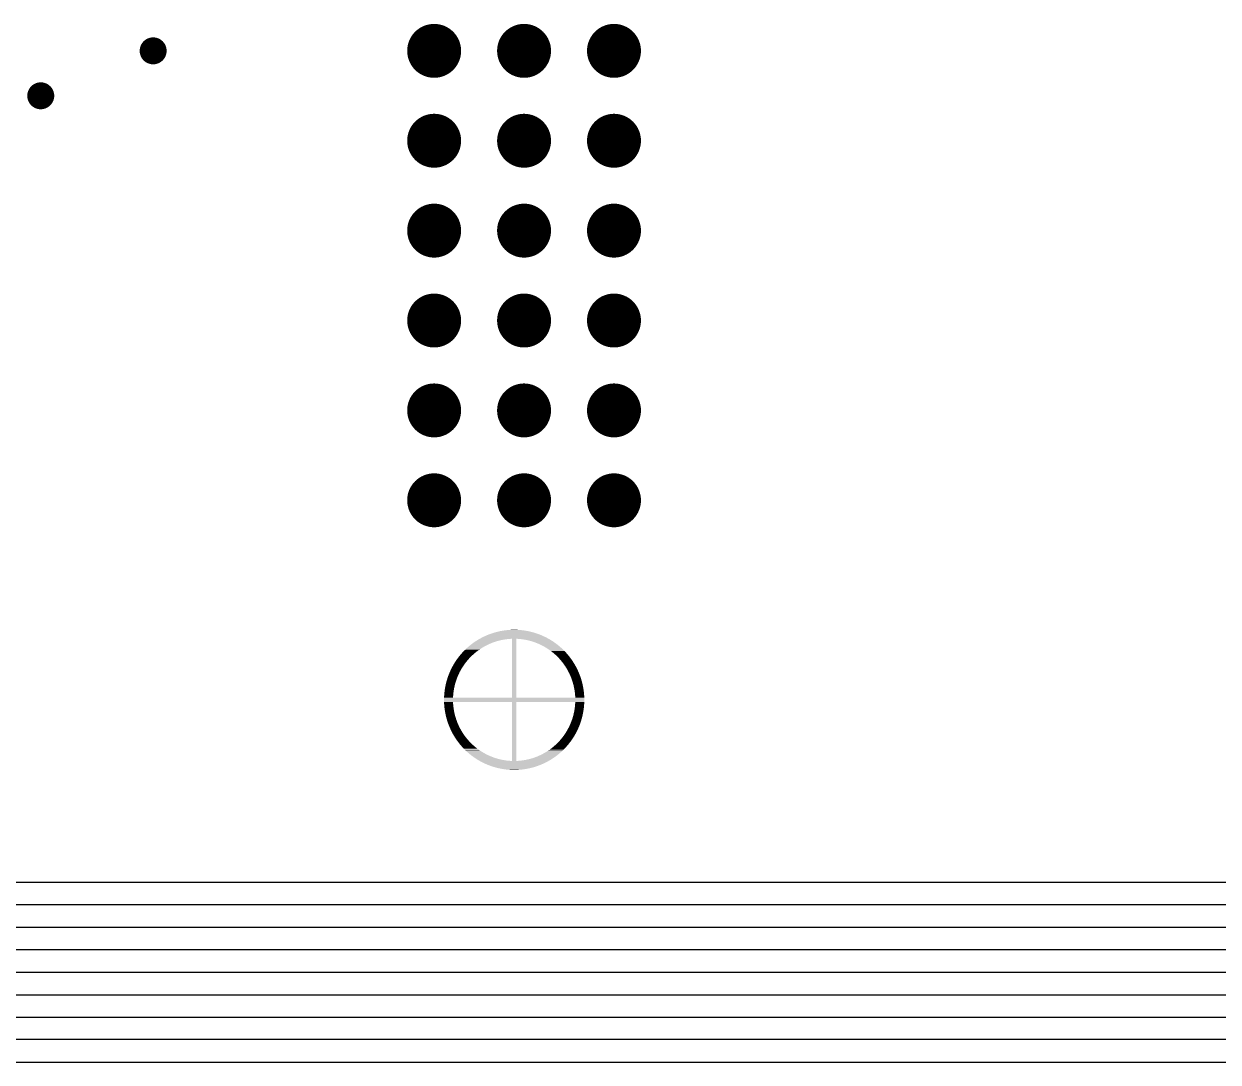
# Model space of a CAD drawing. Extents: x 295 to 953, y 10 to 290.
# Drawn here: x 720.91 to 754.65, y 105.26 to 134.6 of the extents above; entities that cross this region are included whole.
import ezdxf

# ---------------------------------------------------------------- set-up
doc = ezdxf.new("R2010")
doc.units = 0
doc.header["$LTSCALE"] = 5
doc.header["$MEASUREMENT"] = 0
doc.layers.get('0').update_dxf_attribs({"linetype": 'CONTINUOUS', "lineweight": 25})
doc.layers.add('DV-ABPB-A4_TOP', color=14, linetype='CONTINUOUS')

msp = doc.modelspace()

# ---------------------------------------------------------------- linework, layer by layer
at = {"color": 7}
for points, const_width in [([(732.119, 133.833, 1), (732.881, 133.833, 1)], 0.762), ([(734.659, 133.833, 1), (735.421, 133.833, 1)], 0.762), ([(737.199, 133.833, 1), (737.961, 133.833, 1)], 0.762), ([(724.372, 133.833, 1), (724.753, 133.833, 1)], 0.381), ([(721.197, 132.563, 1), (721.578, 132.563, 1)], 0.381), ([(732.119, 131.293, 1), (732.881, 131.293, 1)], 0.762), ([(734.659, 131.293, 1), (735.421, 131.293, 1)], 0.762), ([(737.199, 131.293, 1), (737.961, 131.293, 1)], 0.762), ([(732.119, 128.753, 1), (732.881, 128.753, 1)], 0.762), ([(734.659, 128.753, 1), (735.421, 128.753, 1)], 0.762), ([(737.199, 128.753, 1), (737.961, 128.753, 1)], 0.762), ([(732.119, 126.213, 1), (732.881, 126.213, 1)], 0.762), ([(734.659, 126.213, 1), (735.421, 126.213, 1)], 0.762), ([(737.199, 126.213, 1), (737.961, 126.213, 1)], 0.762), ([(732.119, 123.673, 1), (732.881, 123.673, 1)], 0.762), ([(734.659, 123.673, 1), (735.421, 123.673, 1)], 0.762), ([(737.199, 123.673, 1), (737.961, 123.673, 1)], 0.762), ([(732.119, 121.133, 1), (732.881, 121.133, 1)], 0.762), ([(734.659, 121.133, 1), (735.421, 121.133, 1)], 0.762), ([(737.199, 121.133, 1), (737.961, 121.133, 1)], 0.762)]:
    msp.add_lwpolyline(points, format="xyb", close=True, dxfattribs=dict(at, const_width=const_width))
for points in [[(734.2, 117.395), (734.256, 117.41), (735.32, 117.395), (735.265, 117.41)], [(734.256, 117.41), (734.261, 117.412), (735.265, 117.41), (735.259, 117.412)], [(734.261, 117.412), (734.317, 117.425), (735.259, 117.412), (735.204, 117.425)], [(734.317, 117.425), (734.323, 117.427), (735.204, 117.425), (735.197, 117.427)], [(734.323, 117.427), (734.379, 117.439), (735.197, 117.427), (735.142, 117.439)], [(734.379, 117.439), (734.385, 117.44), (735.142, 117.439), (735.135, 117.44)], [(734.385, 117.44), (734.442, 117.45), (735.135, 117.44), (735.079, 117.45)], [(734.442, 117.45), (734.447, 117.451), (735.079, 117.45), (735.073, 117.451)], [(734.447, 117.451), (734.505, 117.459), (735.073, 117.451), (735.016, 117.459)], [(734.505, 117.459), (734.51, 117.46), (735.016, 117.459), (735.01, 117.46)], [(734.51, 117.46), (734.568, 117.466), (735.01, 117.46), (734.953, 117.466)], [(734.568, 117.466), (734.573, 117.467), (734.953, 117.466), (734.946, 117.467)], [(734.573, 117.467), (734.632, 117.471), (734.946, 117.467), (734.89, 117.471)], [(734.632, 117.471), (734.636, 117.472), (734.89, 117.471), (734.882, 117.472)], [(734.636, 117.472), (734.696, 117.475), (734.882, 117.472), (734.827, 117.475)], [(734.696, 117.475), (734.7, 117.475), (734.827, 117.475), (734.816, 117.475)], [(734.7, 117.475), (734.763, 117.476), (734.816, 117.475), (734.763, 117.476)], [(733.535, 117.051), (733.567, 117.076), (734.012, 117.051), (734.065, 117.076)], [(733.567, 117.076), (733.579, 117.085), (734.065, 117.076), (734.087, 117.085)], [(733.579, 117.085), (733.598, 117.099), (734.087, 117.085), (734.12, 117.099)], [(733.598, 117.099), (733.627, 117.12), (734.12, 117.099), (734.175, 117.12)], [(733.627, 117.12), (733.63, 117.122), (734.175, 117.12), (734.182, 117.122)], [(733.63, 117.122), (733.655, 117.139), (734.182, 117.122), (734.231, 117.139)], [(733.655, 117.139), (733.681, 117.156), (734.231, 117.139), (734.288, 117.156)], [(733.681, 117.156), (733.683, 117.157), (734.288, 117.156), (734.293, 117.157)], [(733.683, 117.157), (733.705, 117.171), (734.293, 117.157), (734.345, 117.171)], [(733.705, 117.171), (733.726, 117.184), (734.345, 117.171), (734.403, 117.184)], [(733.726, 117.184), (733.737, 117.191), (734.403, 117.184), (734.436, 117.191)], [(733.737, 117.191), (733.745, 117.196), (734.436, 117.191), (734.461, 117.196)], [(733.745, 117.196), (733.761, 117.205), (734.461, 117.196), (734.52, 117.205)], [(733.761, 117.205), (733.773, 117.212), (734.52, 117.205), (734.579, 117.212)], [(733.773, 117.212), (733.782, 117.217), (734.579, 117.212), (734.638, 117.217)], [(733.782, 117.217), (733.788, 117.221), (734.638, 117.217), (734.697, 117.221)], [(733.788, 117.221), (733.792, 117.223), (735.733, 117.221), (735.729, 117.223)], [(733.792, 117.223), (733.842, 117.25), (735.729, 117.223), (735.679, 117.25)], [(733.842, 117.25), (733.847, 117.253), (735.679, 117.25), (735.673, 117.253)], [(733.847, 117.253), (733.899, 117.279), (735.673, 117.253), (735.622, 117.279)], [(733.899, 117.279), (733.904, 117.281), (735.622, 117.279), (735.616, 117.281)], [(733.904, 117.281), (733.957, 117.305), (735.616, 117.281), (735.564, 117.305)], [(733.957, 117.305), (733.962, 117.308), (735.564, 117.305), (735.559, 117.308)], [(733.962, 117.308), (734.015, 117.33), (735.559, 117.308), (735.506, 117.33)], [(734.015, 117.33), (734.02, 117.332), (735.506, 117.33), (735.5, 117.332)], [(734.02, 117.332), (734.074, 117.353), (735.5, 117.332), (735.447, 117.353)], [(734.074, 117.353), (734.08, 117.355), (735.447, 117.353), (735.441, 117.355)], [(734.08, 117.355), (734.134, 117.374), (735.441, 117.355), (735.387, 117.374)], [(734.134, 117.374), (734.139, 117.376), (735.387, 117.374), (735.381, 117.376)], [(734.139, 117.376), (734.195, 117.393), (735.381, 117.376), (735.326, 117.393)], [(734.195, 117.393), (734.2, 117.395), (735.326, 117.393), (735.32, 117.395)], [(734.697, 115.558), (734.697, 117.221), (734.824, 115.558), (734.824, 117.221)], [(734.84, 117.22), (734.824, 117.221), (735.734, 117.22), (735.733, 117.221)], [(734.862, 117.219), (734.84, 117.22), (735.736, 117.219), (735.734, 117.22)], [(734.921, 117.214), (734.862, 117.219), (735.744, 117.214), (735.736, 117.219)], [(734.98, 117.208), (734.921, 117.214), (735.755, 117.208), (735.744, 117.214)], [(735.039, 117.199), (734.98, 117.208), (735.77, 117.199), (735.755, 117.208)], [(735.097, 117.189), (735.039, 117.199), (735.788, 117.189), (735.77, 117.199)], [(735.101, 117.188), (735.097, 117.189), (735.789, 117.188), (735.788, 117.189)], [(735.155, 117.176), (735.101, 117.188), (735.808, 117.176), (735.789, 117.188)], [(735.213, 117.161), (735.155, 117.176), (735.831, 117.161), (735.808, 117.176)], [(735.239, 117.154), (735.213, 117.161), (735.843, 117.154), (735.831, 117.161)], [(735.269, 117.145), (735.239, 117.154), (735.856, 117.145), (735.843, 117.154)], [(735.326, 117.127), (735.269, 117.145), (735.883, 117.127), (735.856, 117.145)], [(735.348, 117.118), (735.326, 117.127), (735.895, 117.118), (735.883, 117.127)], [(735.381, 117.106), (735.348, 117.118), (735.912, 117.106), (735.895, 117.118)], [(735.436, 117.084), (735.381, 117.106), (735.943, 117.084), (735.912, 117.106)], [(735.442, 117.081), (735.436, 117.084), (735.947, 117.081), (735.943, 117.084)], [(735.49, 117.06), (735.442, 117.081), (735.974, 117.06), (735.947, 117.081)], [(735.526, 117.042), (735.49, 117.06), (735.997, 117.042), (735.974, 117.06)], [(733.195, 116.708), (733.214, 116.733), (733.532, 116.708), (733.557, 116.733)], [(733.214, 116.733), (733.228, 116.75), (733.557, 116.733), (733.574, 116.75)], [(733.228, 116.75), (733.255, 116.782), (733.574, 116.75), (733.61, 116.782)], [(733.255, 116.782), (733.261, 116.79), (733.61, 116.782), (733.618, 116.79)], [(733.261, 116.79), (733.295, 116.828), (733.618, 116.79), (733.663, 116.828)], [(733.295, 116.828), (733.297, 116.83), (733.663, 116.828), (733.665, 116.83)], [(733.297, 116.83), (733.33, 116.865), (733.665, 116.83), (733.709, 116.865)], [(733.33, 116.865), (733.34, 116.876), (733.709, 116.865), (733.724, 116.876)], [(733.34, 116.876), (733.365, 116.9), (733.724, 116.876), (733.757, 116.9)], [(733.365, 116.9), (733.385, 116.921), (733.757, 116.9), (733.787, 116.921)], [(733.385, 116.921), (733.399, 116.934), (733.787, 116.921), (733.806, 116.934)], [(733.399, 116.934), (733.432, 116.964), (733.806, 116.934), (733.853, 116.964)], [(733.432, 116.964), (733.434, 116.966), (733.853, 116.964), (733.856, 116.966)], [(733.434, 116.966), (733.468, 116.996), (733.856, 116.966), (733.907, 116.996)], [(733.468, 116.996), (733.479, 117.006), (733.907, 116.996), (733.925, 117.006)], [(733.479, 117.006), (733.502, 117.024), (733.925, 117.006), (733.959, 117.024)], [(733.502, 117.024), (733.528, 117.046), (733.959, 117.024), (734.002, 117.046)], [(733.528, 117.046), (733.535, 117.051), (734.002, 117.046), (734.012, 117.051)], [(735.544, 117.034), (735.526, 117.042), (736.007, 117.034), (735.997, 117.042)], [(735.596, 117.006), (735.544, 117.034), (736.041, 117.006), (736.007, 117.034)], [(735.603, 117.002), (735.596, 117.006), (736.046, 117.002), (736.041, 117.006)], [(735.647, 116.977), (735.603, 117.002), (736.075, 116.977), (736.046, 117.002)], [(735.674, 116.96), (735.647, 116.977), (736.093, 116.96), (736.075, 116.977)], [(735.698, 116.945), (735.674, 116.96), (736.109, 116.945), (736.093, 116.96)], [(735.74, 116.917), (735.698, 116.945), (736.14, 116.917), (736.109, 116.945)], [(735.747, 116.912), (735.74, 116.917), (736.144, 116.912), (736.14, 116.917)], [(735.795, 116.878), (735.747, 116.912), (736.179, 116.878), (736.144, 116.912)], [(735.802, 116.872), (735.795, 116.878), (736.185, 116.872), (736.179, 116.878)], [(735.842, 116.841), (735.802, 116.872), (736.213, 116.841), (736.185, 116.872)], [(735.861, 116.825), (735.842, 116.841), (736.228, 116.825), (736.213, 116.841)], [(735.887, 116.803), (735.861, 116.825), (736.247, 116.803), (736.228, 116.825)], [(735.916, 116.778), (735.887, 116.803), (736.27, 116.778), (736.247, 116.803)], [(735.931, 116.764), (735.916, 116.778), (736.281, 116.764), (736.27, 116.778)], [(735.968, 116.729), (735.931, 116.764), (736.31, 116.729), (736.281, 116.764)], [(735.974, 116.723), (735.968, 116.729), (736.314, 116.723), (736.31, 116.729)], [(736.016, 116.681), (735.974, 116.723), (736.347, 116.681), (736.314, 116.723)], [(732.989, 116.382), (733.006, 116.415), (733.278, 116.382), (733.299, 116.415)], [(733.006, 116.415), (733.015, 116.432), (733.299, 116.415), (733.31, 116.432)], [(733.015, 116.432), (733.037, 116.471), (733.31, 116.432), (733.336, 116.471)], [(733.037, 116.471), (733.042, 116.481), (733.336, 116.471), (733.343, 116.481)], [(733.042, 116.481), (733.069, 116.526), (733.343, 116.481), (733.375, 116.526)], [(733.069, 116.526), (733.071, 116.529), (733.375, 116.526), (733.377, 116.529)], [(733.071, 116.529), (733.1, 116.576), (733.377, 116.529), (733.414, 116.576)], [(733.1, 116.576), (733.103, 116.579), (733.414, 116.576), (733.416, 116.579)], [(733.103, 116.579), (733.131, 116.621), (733.416, 116.579), (733.451, 116.621)], [(733.131, 116.621), (733.138, 116.632), (733.451, 116.621), (733.461, 116.632)], [(733.138, 116.632), (733.163, 116.666), (733.461, 116.632), (733.491, 116.666)], [(733.163, 116.666), (733.175, 116.683), (733.491, 116.666), (733.508, 116.683)], [(733.175, 116.683), (733.195, 116.708), (733.508, 116.683), (733.532, 116.708)], [(736.018, 116.678), (736.016, 116.681), (736.349, 116.678), (736.347, 116.681)], [(736.056, 116.637), (736.018, 116.678), (736.379, 116.637), (736.349, 116.678)], [(736.064, 116.627), (736.056, 116.637), (736.386, 116.627), (736.379, 116.637)], [(736.094, 116.592), (736.064, 116.627), (736.41, 116.592), (736.386, 116.627)], [(736.108, 116.574), (736.094, 116.592), (736.421, 116.574), (736.41, 116.592)], [(736.131, 116.546), (736.108, 116.574), (736.439, 116.546), (736.421, 116.574)], [(736.149, 116.521), (736.131, 116.546), (736.455, 116.521), (736.439, 116.546)], [(736.166, 116.498), (736.149, 116.521), (736.468, 116.498), (736.455, 116.521)], [(736.188, 116.466), (736.166, 116.498), (736.487, 116.466), (736.468, 116.498)], [(736.2, 116.449), (736.188, 116.466), (736.496, 116.449), (736.487, 116.466)], [(736.225, 116.41), (736.2, 116.449), (736.517, 116.41), (736.496, 116.449)], [(736.232, 116.399), (736.225, 116.41), (736.523, 116.399), (736.517, 116.41)], [(736.259, 116.353), (736.232, 116.399), (736.546, 116.353), (736.523, 116.399)], [(732.846, 116.004), (732.862, 116.06), (733.11, 116.004), (733.128, 116.06)], [(732.862, 116.06), (732.863, 116.063), (733.128, 116.06), (733.13, 116.063)], [(732.863, 116.063), (732.879, 116.116), (733.13, 116.063), (733.149, 116.116)], [(732.879, 116.116), (732.882, 116.124), (733.149, 116.116), (733.152, 116.124)], [(732.882, 116.124), (732.898, 116.17), (733.152, 116.124), (733.171, 116.17)], [(732.898, 116.17), (732.903, 116.184), (733.171, 116.17), (733.177, 116.184)], [(732.903, 116.184), (732.919, 116.225), (733.177, 116.184), (733.195, 116.225)], [(732.919, 116.225), (732.926, 116.243), (733.195, 116.225), (733.204, 116.243)], [(732.926, 116.243), (732.941, 116.278), (733.204, 116.243), (733.221, 116.278)], [(732.941, 116.278), (732.951, 116.301), (733.221, 116.278), (733.233, 116.301)], [(732.951, 116.301), (732.964, 116.33), (733.233, 116.301), (733.249, 116.33)], [(732.964, 116.33), (732.978, 116.359), (733.249, 116.33), (733.265, 116.359)], [(732.978, 116.359), (732.989, 116.382), (733.265, 116.359), (733.278, 116.382)], [(736.262, 116.348), (736.259, 116.353), (736.548, 116.348), (736.546, 116.353)], [(736.29, 116.296), (736.262, 116.348), (736.572, 116.296), (736.548, 116.348)], [(736.317, 116.243), (736.29, 116.296), (736.594, 116.243), (736.572, 116.296)], [(736.32, 116.237), (736.317, 116.243), (736.597, 116.237), (736.594, 116.243)], [(736.342, 116.189), (736.32, 116.237), (736.615, 116.189), (736.597, 116.237)], [(736.346, 116.178), (736.342, 116.189), (736.62, 116.178), (736.615, 116.189)], [(736.364, 116.135), (736.346, 116.178), (736.635, 116.135), (736.62, 116.178)], [(736.371, 116.118), (736.364, 116.135), (736.641, 116.118), (736.635, 116.135)], [(736.385, 116.079), (736.371, 116.118), (736.653, 116.079), (736.641, 116.118)], [(736.393, 116.058), (736.385, 116.079), (736.66, 116.058), (736.653, 116.079)], [(736.405, 116.023), (736.393, 116.058), (736.669, 116.023), (736.66, 116.058)], [(732.789, 115.691), (732.792, 115.714), (733.045, 115.691), (733.047, 115.714)], [(732.792, 115.714), (732.796, 115.754), (733.047, 115.714), (733.053, 115.754)], [(732.796, 115.754), (732.799, 115.773), (733.053, 115.754), (733.056, 115.773)], [(732.799, 115.773), (732.805, 115.816), (733.056, 115.773), (733.064, 115.816)], [(732.805, 115.816), (732.808, 115.831), (733.064, 115.816), (733.066, 115.831)], [(732.808, 115.831), (732.817, 115.879), (733.066, 115.831), (733.077, 115.879)], [(732.817, 115.879), (732.819, 115.889), (733.077, 115.879), (733.079, 115.889)], [(732.819, 115.889), (732.83, 115.941), (733.079, 115.889), (733.092, 115.941)], [(732.83, 115.941), (732.831, 115.947), (733.092, 115.941), (733.093, 115.947)], [(732.831, 115.947), (732.845, 116.002), (733.093, 115.947), (733.109, 116.002)], [(732.845, 116.002), (732.846, 116.004), (733.109, 116.002), (733.11, 116.004)], [(736.413, 115.997), (736.405, 116.023), (736.677, 115.997), (736.669, 116.023)], [(736.422, 115.967), (736.413, 115.997), (736.684, 115.967), (736.677, 115.997)], [(736.43, 115.935), (736.422, 115.967), (736.692, 115.935), (736.684, 115.967)], [(736.437, 115.909), (736.43, 115.935), (736.697, 115.909), (736.692, 115.935)], [(736.445, 115.873), (736.437, 115.909), (736.705, 115.873), (736.697, 115.909)], [(736.45, 115.852), (736.445, 115.873), (736.709, 115.852), (736.705, 115.873)], [(736.458, 115.81), (736.45, 115.852), (736.716, 115.81), (736.709, 115.852)], [(736.461, 115.793), (736.458, 115.81), (736.719, 115.793), (736.716, 115.81)], [(736.469, 115.748), (736.461, 115.793), (736.725, 115.748), (736.719, 115.793)], [(736.471, 115.735), (736.469, 115.748), (736.727, 115.735), (736.725, 115.748)], [(736.477, 115.685), (736.471, 115.735), (736.732, 115.685), (736.727, 115.735)], [(732.779, 115.495), (732.78, 115.558), (736.741, 115.495), (736.74, 115.558)], [(732.78, 115.431), (732.779, 115.495), (736.74, 115.431), (736.741, 115.495)], [(732.78, 115.564), (732.782, 115.597), (733.035, 115.564), (733.036, 115.597)], [(732.78, 115.558), (732.78, 115.564), (733.034, 115.558), (733.035, 115.564)], [(732.783, 115.372), (732.78, 115.431), (733.037, 115.372), (733.034, 115.431)], [(732.782, 115.597), (732.784, 115.627), (733.036, 115.597), (733.038, 115.627)], [(732.783, 115.368), (732.783, 115.372), (733.038, 115.368), (733.037, 115.372)], [(732.784, 115.627), (732.786, 115.656), (733.038, 115.627), (733.041, 115.656)], [(732.786, 115.656), (732.789, 115.691), (733.041, 115.656), (733.045, 115.691)], [(734.697, 113.768), (734.697, 115.431), (734.824, 113.768), (734.824, 115.431)], [(736.478, 115.676), (736.477, 115.685), (736.733, 115.676), (736.732, 115.685)], [(736.483, 115.621), (736.478, 115.676), (736.737, 115.621), (736.733, 115.676)], [(736.482, 115.362), (736.484, 115.392), (736.737, 115.362), (736.739, 115.392)], [(736.483, 115.617), (736.483, 115.621), (736.738, 115.617), (736.737, 115.621)], [(736.486, 115.558), (736.483, 115.617), (736.74, 115.558), (736.738, 115.617)], [(736.484, 115.392), (736.486, 115.425), (736.739, 115.392), (736.74, 115.425)], [(736.486, 115.425), (736.486, 115.431), (736.74, 115.425), (736.74, 115.431)], [(732.788, 115.313), (732.783, 115.368), (733.043, 115.313), (733.038, 115.368)], [(732.788, 115.304), (732.788, 115.313), (733.044, 115.304), (733.043, 115.313)], [(732.794, 115.254), (732.788, 115.304), (733.05, 115.254), (733.044, 115.304)], [(732.795, 115.241), (732.794, 115.254), (733.052, 115.241), (733.05, 115.254)], [(732.802, 115.196), (732.795, 115.241), (733.059, 115.196), (733.052, 115.241)], [(732.804, 115.179), (732.802, 115.196), (733.062, 115.179), (733.059, 115.196)], [(732.812, 115.137), (732.804, 115.179), (733.07, 115.137), (733.062, 115.179)], [(732.816, 115.116), (732.812, 115.137), (733.075, 115.116), (733.07, 115.137)], [(732.823, 115.08), (732.816, 115.116), (733.084, 115.08), (733.075, 115.116)], [(732.829, 115.054), (732.823, 115.08), (733.09, 115.054), (733.084, 115.08)], [(732.836, 115.022), (732.829, 115.054), (733.099, 115.022), (733.09, 115.054)], [(736.411, 114.987), (736.427, 115.042), (736.675, 114.987), (736.689, 115.042)], [(736.427, 115.042), (736.429, 115.048), (736.689, 115.042), (736.691, 115.048)], [(736.429, 115.048), (736.442, 115.1), (736.691, 115.048), (736.702, 115.1)], [(736.442, 115.1), (736.444, 115.11), (736.702, 115.1), (736.704, 115.11)], [(736.444, 115.11), (736.454, 115.158), (736.704, 115.11), (736.712, 115.158)], [(736.454, 115.158), (736.457, 115.173), (736.712, 115.158), (736.715, 115.173)], [(736.457, 115.173), (736.465, 115.216), (736.715, 115.173), (736.722, 115.216)], [(736.465, 115.216), (736.468, 115.235), (736.722, 115.216), (736.724, 115.235)], [(736.468, 115.235), (736.473, 115.275), (736.724, 115.235), (736.729, 115.275)], [(736.473, 115.275), (736.476, 115.298), (736.729, 115.275), (736.732, 115.298)], [(736.476, 115.298), (736.48, 115.333), (736.732, 115.298), (736.735, 115.333)], [(736.48, 115.333), (736.482, 115.362), (736.735, 115.333), (736.737, 115.362)], [(732.844, 114.992), (732.836, 115.022), (733.108, 114.992), (733.099, 115.022)], [(732.851, 114.966), (732.844, 114.992), (733.116, 114.966), (733.108, 114.992)], [(732.861, 114.931), (732.851, 114.966), (733.128, 114.931), (733.116, 114.966)], [(732.868, 114.91), (732.861, 114.931), (733.135, 114.91), (733.128, 114.931)], [(732.88, 114.871), (732.868, 114.91), (733.15, 114.871), (733.135, 114.91)], [(732.886, 114.854), (732.88, 114.871), (733.156, 114.854), (733.15, 114.871)], [(732.901, 114.811), (732.886, 114.854), (733.174, 114.811), (733.156, 114.854)], [(732.905, 114.8), (732.901, 114.811), (733.179, 114.8), (733.174, 114.811)], [(732.924, 114.752), (732.905, 114.8), (733.201, 114.752), (733.179, 114.8)], [(732.926, 114.746), (732.924, 114.752), (733.204, 114.746), (733.201, 114.752)], [(732.948, 114.693), (732.926, 114.746), (733.23, 114.693), (733.204, 114.746)], [(736.287, 114.688), (736.3, 114.711), (736.57, 114.688), (736.58, 114.711)], [(736.3, 114.711), (736.317, 114.746), (736.58, 114.711), (736.595, 114.746)], [(736.317, 114.746), (736.326, 114.764), (736.595, 114.746), (736.602, 114.764)], [(736.326, 114.764), (736.344, 114.805), (736.602, 114.764), (736.618, 114.805)], [(736.344, 114.805), (736.35, 114.819), (736.618, 114.805), (736.622, 114.819)], [(736.35, 114.819), (736.369, 114.865), (736.622, 114.819), (736.639, 114.865)], [(736.369, 114.865), (736.372, 114.873), (736.639, 114.865), (736.642, 114.873)], [(736.372, 114.873), (736.391, 114.926), (736.642, 114.873), (736.658, 114.926)], [(736.391, 114.926), (736.392, 114.929), (736.658, 114.926), (736.659, 114.929)], [(736.392, 114.929), (736.411, 114.985), (736.659, 114.929), (736.675, 114.985)], [(736.411, 114.985), (736.411, 114.987), (736.675, 114.985), (736.675, 114.987)], [(732.973, 114.641), (732.949, 114.693), (733.259, 114.641), (733.23, 114.693)], [(732.975, 114.636), (732.973, 114.641), (733.262, 114.636), (733.259, 114.641)], [(732.998, 114.59), (732.975, 114.636), (733.289, 114.59), (733.262, 114.636)], [(733.003, 114.579), (732.998, 114.59), (733.296, 114.579), (733.289, 114.59)], [(733.024, 114.54), (733.003, 114.579), (733.321, 114.54), (733.296, 114.579)], [(733.034, 114.523), (733.024, 114.54), (733.332, 114.523), (733.321, 114.54)], [(733.052, 114.491), (733.034, 114.523), (733.354, 114.491), (733.332, 114.523)], [(733.066, 114.468), (733.052, 114.491), (733.371, 114.468), (733.354, 114.491)], [(733.081, 114.443), (733.066, 114.468), (733.39, 114.443), (733.371, 114.468)], [(733.099, 114.415), (733.081, 114.443), (733.413, 114.415), (733.39, 114.443)], [(733.111, 114.397), (733.099, 114.415), (733.427, 114.397), (733.413, 114.415)], [(733.135, 114.362), (733.111, 114.397), (733.456, 114.362), (733.427, 114.397)], [(733.142, 114.352), (733.135, 114.362), (733.465, 114.352), (733.456, 114.362)], [(736.06, 114.357), (736.069, 114.368), (736.382, 114.357), (736.39, 114.368)], [(736.069, 114.368), (736.104, 114.41), (736.39, 114.368), (736.418, 114.41)], [(736.104, 114.41), (736.107, 114.413), (736.418, 114.41), (736.42, 114.413)], [(736.107, 114.413), (736.143, 114.46), (736.42, 114.413), (736.45, 114.46)], [(736.143, 114.46), (736.146, 114.463), (736.45, 114.46), (736.452, 114.463)], [(736.146, 114.463), (736.178, 114.508), (736.452, 114.463), (736.478, 114.508)], [(736.178, 114.508), (736.185, 114.518), (736.478, 114.508), (736.484, 114.518)], [(736.185, 114.518), (736.211, 114.557), (736.484, 114.518), (736.506, 114.557)], [(736.211, 114.557), (736.221, 114.574), (736.506, 114.557), (736.514, 114.574)], [(736.221, 114.574), (736.242, 114.607), (736.514, 114.574), (736.532, 114.607)], [(736.242, 114.607), (736.255, 114.63), (736.532, 114.607), (736.543, 114.63)], [(736.255, 114.63), (736.272, 114.659), (736.543, 114.63), (736.556, 114.659)], [(736.272, 114.659), (736.287, 114.688), (736.556, 114.659), (736.57, 114.688)], [(733.172, 114.311), (733.142, 114.352), (733.503, 114.311), (733.465, 114.352)], [(733.174, 114.308), (733.172, 114.311), (733.505, 114.308), (733.503, 114.311)], [(733.206, 114.266), (733.174, 114.308), (733.546, 114.266), (733.505, 114.308)], [(733.211, 114.26), (733.206, 114.266), (733.552, 114.26), (733.546, 114.266)], [(733.24, 114.225), (733.211, 114.26), (733.589, 114.225), (733.552, 114.26)], [(733.251, 114.211), (733.24, 114.225), (733.605, 114.211), (733.589, 114.225)], [(733.273, 114.186), (733.251, 114.211), (733.633, 114.186), (733.605, 114.211)], [(733.293, 114.164), (733.273, 114.186), (733.66, 114.164), (733.633, 114.186)], [(733.308, 114.148), (733.293, 114.164), (733.679, 114.148), (733.66, 114.164)], [(733.336, 114.117), (733.308, 114.148), (733.718, 114.117), (733.679, 114.148)], [(733.342, 114.111), (733.336, 114.117), (733.726, 114.111), (733.718, 114.117)], [(733.377, 114.077), (733.342, 114.111), (733.774, 114.077), (733.726, 114.111)], [(733.381, 114.072), (733.377, 114.077), (733.78, 114.072), (733.774, 114.077)], [(733.411, 114.044), (733.381, 114.072), (733.823, 114.044), (733.78, 114.072)], [(733.427, 114.029), (733.411, 114.044), (733.847, 114.029), (733.823, 114.044)], [(733.446, 114.012), (733.427, 114.029), (733.873, 114.012), (733.847, 114.029)], [(735.614, 113.993), (735.665, 114.023), (736.053, 113.993), (736.087, 114.023)], [(735.665, 114.023), (735.668, 114.025), (736.087, 114.023), (736.089, 114.025)], [(735.668, 114.025), (735.715, 114.055), (736.089, 114.025), (736.121, 114.055)], [(735.715, 114.055), (735.734, 114.068), (736.121, 114.055), (736.135, 114.068)], [(735.734, 114.068), (735.764, 114.089), (736.135, 114.068), (736.156, 114.089)], [(735.764, 114.089), (735.797, 114.113), (736.156, 114.089), (736.18, 114.113)], [(735.797, 114.113), (735.811, 114.124), (736.18, 114.113), (736.191, 114.124)], [(735.811, 114.124), (735.856, 114.159), (736.191, 114.124), (736.224, 114.159)], [(735.856, 114.159), (735.858, 114.161), (736.224, 114.159), (736.225, 114.161)], [(735.858, 114.161), (735.903, 114.199), (736.225, 114.161), (736.259, 114.199)], [(735.903, 114.199), (735.911, 114.207), (736.259, 114.199), (736.266, 114.207)], [(735.911, 114.207), (735.947, 114.239), (736.266, 114.207), (736.293, 114.239)], [(735.947, 114.239), (735.963, 114.256), (736.293, 114.239), (736.306, 114.256)], [(735.963, 114.256), (735.989, 114.281), (736.306, 114.256), (736.326, 114.281)], [(735.989, 114.281), (736.013, 114.306), (736.326, 114.281), (736.345, 114.306)], [(736.013, 114.306), (736.03, 114.323), (736.345, 114.306), (736.358, 114.323)], [(736.03, 114.323), (736.06, 114.357), (736.358, 114.323), (736.382, 114.357)], [(733.475, 113.987), (733.446, 114.012), (733.918, 113.987), (733.873, 114.012)], [(733.48, 113.983), (733.475, 113.987), (733.925, 113.983), (733.918, 113.987)], [(733.513, 113.955), (733.48, 113.983), (733.977, 113.955), (733.925, 113.983)], [(733.524, 113.947), (733.513, 113.955), (733.994, 113.947), (733.977, 113.955)], [(733.546, 113.929), (733.524, 113.947), (734.03, 113.929), (733.994, 113.947)], [(733.574, 113.908), (733.546, 113.929), (734.078, 113.908), (734.03, 113.929)], [(733.578, 113.905), (733.574, 113.908), (734.084, 113.905), (734.078, 113.908)], [(733.608, 113.883), (733.578, 113.905), (734.139, 113.883), (734.084, 113.905)], [(733.625, 113.871), (733.608, 113.883), (734.173, 113.871), (734.139, 113.883)], [(733.637, 113.862), (733.625, 113.871), (734.195, 113.862), (734.173, 113.871)], [(733.665, 113.844), (733.637, 113.862), (734.251, 113.844), (734.195, 113.862)], [(733.678, 113.835), (733.665, 113.844), (734.282, 113.835), (734.251, 113.844)], [(733.69, 113.828), (733.678, 113.835), (734.308, 113.828), (734.282, 113.835)], [(733.713, 113.813), (733.69, 113.828), (734.365, 113.813), (734.308, 113.828)], [(733.732, 113.801), (733.713, 113.813), (734.42, 113.801), (734.365, 113.813)], [(733.733, 113.8), (733.732, 113.801), (734.423, 113.8), (734.42, 113.801)], [(733.751, 113.79), (733.733, 113.8), (734.482, 113.79), (734.423, 113.8)], [(733.766, 113.781), (733.751, 113.79), (734.54, 113.781), (734.482, 113.79)], [(733.777, 113.775), (733.766, 113.781), (734.599, 113.775), (734.54, 113.781)], [(733.784, 113.77), (733.777, 113.775), (734.658, 113.77), (734.599, 113.775)], [(733.786, 113.769), (733.784, 113.77), (734.681, 113.769), (734.658, 113.77)], [(733.788, 113.768), (733.786, 113.769), (734.697, 113.768), (734.681, 113.769)], [(733.792, 113.766), (733.788, 113.768), (735.729, 113.766), (735.733, 113.768)], [(733.842, 113.739), (733.792, 113.766), (735.678, 113.739), (735.729, 113.766)], [(733.848, 113.736), (733.842, 113.739), (735.673, 113.736), (735.678, 113.739)], [(733.899, 113.71), (733.848, 113.736), (735.622, 113.71), (735.673, 113.736)], [(733.904, 113.708), (733.899, 113.71), (735.616, 113.708), (735.622, 113.71)], [(733.956, 113.684), (733.904, 113.708), (735.564, 113.684), (735.616, 113.708)], [(734.824, 113.768), (734.883, 113.772), (735.733, 113.768), (735.738, 113.772)], [(734.883, 113.772), (734.942, 113.777), (735.738, 113.772), (735.747, 113.777)], [(734.942, 113.777), (735.001, 113.784), (735.747, 113.777), (735.76, 113.784)], [(735.001, 113.784), (735.059, 113.793), (735.76, 113.784), (735.776, 113.793)], [(735.059, 113.793), (735.084, 113.798), (735.776, 113.793), (735.784, 113.798)], [(735.084, 113.798), (735.117, 113.805), (735.784, 113.798), (735.794, 113.805)], [(735.117, 113.805), (735.175, 113.818), (735.794, 113.805), (735.815, 113.818)], [(735.175, 113.818), (735.228, 113.832), (735.815, 113.818), (735.838, 113.832)], [(735.228, 113.832), (735.232, 113.833), (735.838, 113.832), (735.84, 113.833)], [(735.232, 113.833), (735.289, 113.85), (735.84, 113.833), (735.865, 113.85)], [(735.289, 113.85), (735.339, 113.867), (735.865, 113.85), (735.89, 113.867)], [(735.339, 113.867), (735.345, 113.869), (735.89, 113.867), (735.893, 113.869)], [(735.345, 113.869), (735.401, 113.89), (735.893, 113.869), (735.923, 113.89)], [(735.401, 113.89), (735.434, 113.904), (735.923, 113.89), (735.942, 113.904)], [(735.434, 113.904), (735.455, 113.913), (735.942, 113.904), (735.954, 113.913)], [(735.455, 113.913), (735.509, 113.938), (735.954, 113.913), (735.986, 113.938)], [(735.509, 113.938), (735.519, 113.943), (735.986, 113.938), (735.992, 113.943)], [(735.519, 113.943), (735.562, 113.965), (735.992, 113.943), (736.019, 113.965)], [(735.562, 113.965), (735.596, 113.983), (736.019, 113.965), (736.041, 113.983)], [(735.596, 113.983), (735.614, 113.993), (736.041, 113.983), (736.053, 113.993)], [(733.962, 113.681), (733.956, 113.684), (735.559, 113.681), (735.564, 113.684)], [(734.015, 113.659), (733.962, 113.681), (735.506, 113.659), (735.559, 113.681)], [(734.021, 113.657), (734.015, 113.659), (735.5, 113.657), (735.506, 113.659)], [(734.074, 113.636), (734.021, 113.657), (735.446, 113.636), (735.5, 113.657)], [(734.08, 113.634), (734.074, 113.636), (735.441, 113.634), (735.446, 113.636)], [(734.134, 113.615), (734.08, 113.634), (735.387, 113.615), (735.441, 113.634)], [(734.14, 113.613), (734.134, 113.615), (735.381, 113.613), (735.387, 113.615)], [(734.194, 113.596), (734.14, 113.613), (735.326, 113.596), (735.381, 113.613)], [(734.2, 113.594), (734.194, 113.596), (735.321, 113.594), (735.326, 113.596)], [(734.255, 113.579), (734.2, 113.594), (735.265, 113.579), (735.321, 113.594)], [(734.262, 113.577), (734.255, 113.579), (735.259, 113.577), (735.265, 113.579)], [(734.317, 113.564), (734.262, 113.577), (735.203, 113.564), (735.259, 113.577)], [(734.323, 113.562), (734.317, 113.564), (735.198, 113.562), (735.203, 113.564)], [(734.379, 113.55), (734.323, 113.562), (735.141, 113.55), (735.198, 113.562)], [(734.385, 113.549), (734.379, 113.55), (735.136, 113.549), (735.141, 113.55)], [(734.441, 113.539), (734.385, 113.549), (735.079, 113.539), (735.136, 113.549)], [(734.448, 113.538), (734.441, 113.539), (735.073, 113.538), (735.079, 113.539)], [(734.504, 113.53), (734.448, 113.538), (735.016, 113.53), (735.073, 113.538)], [(734.511, 113.529), (734.504, 113.53), (735.01, 113.529), (735.016, 113.53)], [(734.567, 113.523), (734.511, 113.529), (734.953, 113.523), (735.01, 113.529)], [(734.574, 113.522), (734.567, 113.523), (734.947, 113.522), (734.953, 113.523)], [(734.63, 113.518), (734.574, 113.522), (734.889, 113.518), (734.947, 113.522)], [(734.638, 113.517), (734.63, 113.518), (734.884, 113.517), (734.889, 113.518)], [(734.694, 113.514), (734.638, 113.517), (734.825, 113.514), (734.884, 113.517)], [(734.705, 113.514), (734.694, 113.514), (734.821, 113.514), (734.825, 113.514)], [(734.757, 113.513), (734.705, 113.514), (734.757, 113.513), (734.821, 113.514)]]:
    msp.add_solid(points, dxfattribs=at)
at = {"layer": 'DV-ABPB-A4_TOP', "color": 7}
for p, q in [((769.965, 110.338), (650.267, 110.338)), ((770.6, 109.703), (648.997, 109.703)), ((648.045, 109.068), (771.235, 109.068)), ((771.87, 108.433), (647.092, 108.433)), ((646.14, 107.798), (772.505, 107.798)), ((630.265, 107.163), (783.935, 107.163)), ((629.63, 106.528), (784.57, 106.528)), ((785.205, 105.893), (628.995, 105.893)), ((628.36, 105.258), (785.84, 105.258))]:
    msp.add_line(p, q, dxfattribs=at)

doc.saveas('drawing.dxf')
